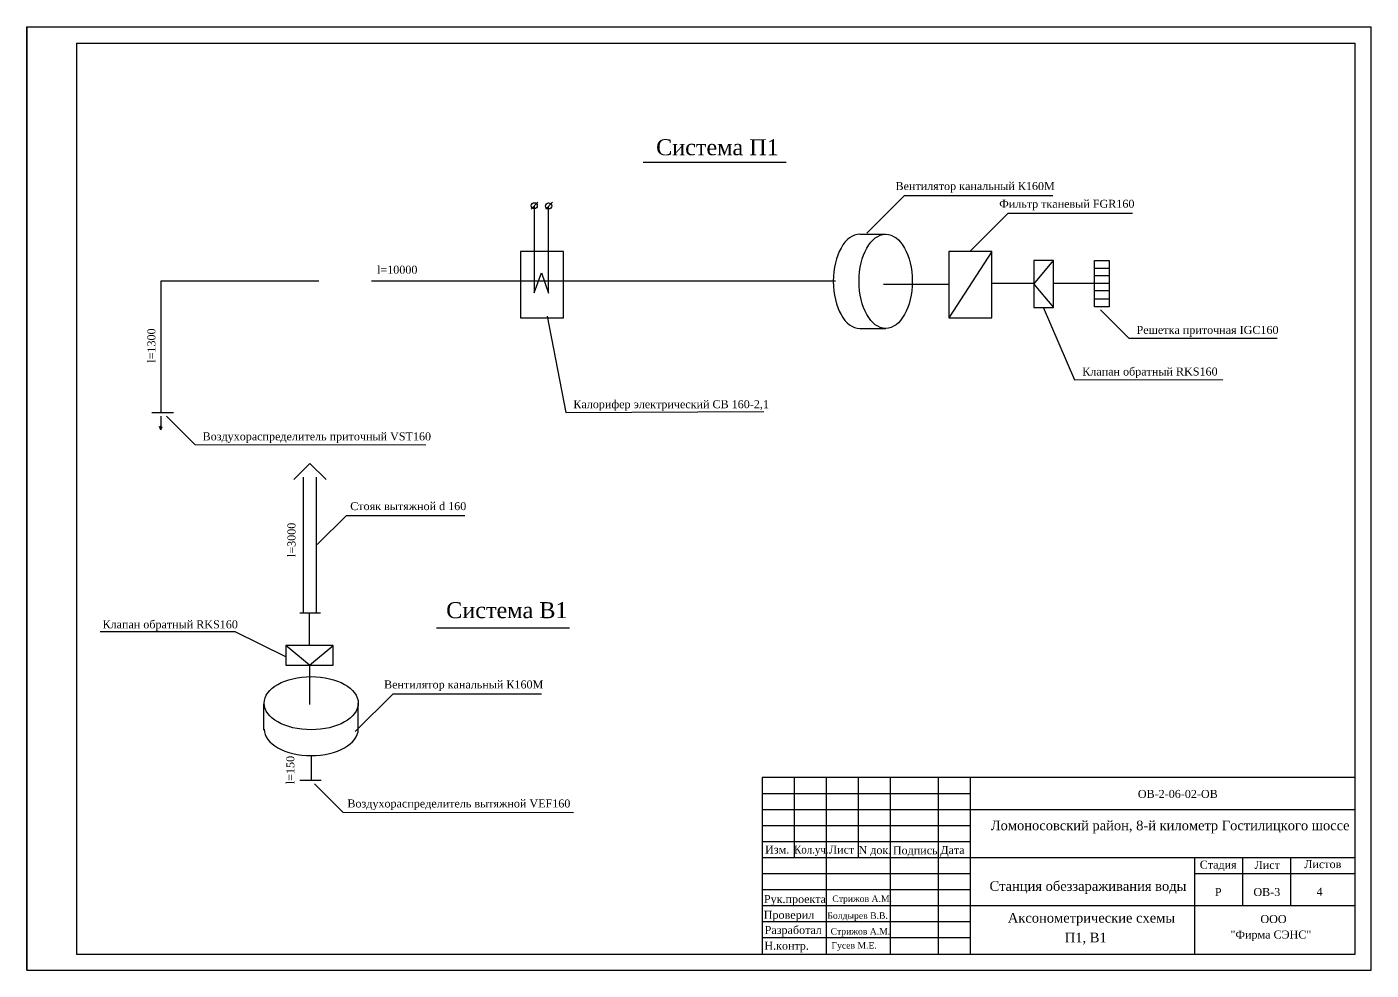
# Model space of a CAD drawing. Header units: millimetres. Extents: x 158645 to 1043550, y -60647 to 236438.
# Drawn here: x 426883 to 468883, y 17916 to 47380 of the extents above; entities that cross this region are included whole.
import ezdxf

# ---------------------------------------------------------------- set-up
doc = ezdxf.new("R2010")
doc.units = ezdxf.units.MM
doc.layers.add('опорудование', color=7, linetype='Continuous')
doc.styles.add('CН', font='TIMES.TTF')
doc.styles.add('СН с наклоном', font='TIMES.TTF', dxfattribs={"oblique": 15})
doc.dimstyles.new('СИС', dxfattribs={"dimscale": 0, "dimtxt": 100, "dimasz": 150, "dimexe": 100, "dimexo": 0.625, "dimgap": 100, "dimtad": 1, "dimdsep": 46, "dimtxsty": 'CН', "dimblk": 'OBLIQUE', "dimcen": 2.5, "dimclrd": 3, "dimclre": 3, "dimclrt": 7, "dimadec": 0, "dimazin": 0, "dimtm": 1e-09, "dimtfac": 1, "dimtmove": 0, "dimatfit": 3, "dimldrblk": 'NONE', "dimfxl": 0, "dimtolj": 1, "dimtzin": 0, "dimarcsym": 0})

# ---------------------------------------------------------------- blocks, each defined once
blk = doc.blocks.new('_None')
blk = doc.blocks.new('_Oblique')
at = {"color": 0, "lineweight": -2}
blk.add_line((-0.5, -0.5), (0.5, 0.5), dxfattribs=at)

msp = doc.modelspace()

# ---------------------------------------------------------------- linework, layer by layer
for p, q in [((426882.748, 47379.779), (426882.748, 17916.354)), ((426882.748, 17916.354), (426882.748, 47379.779)), ((426882.748, 47379.779), (468882.748, 47379.779)), ((468882.748, 17916.354), (468882.748, 47379.779)), ((428431.275, 46866.354), (428431.275, 18416.354)), ((428431.275, 46866.354), (468382.748, 46866.354)), ((468382.748, 18416.354), (468382.748, 46866.354)), ((428431.275, 18416.354), (468382.748, 18416.354)), ((426882.748, 17916.354), (468882.748, 17916.354))]:
    msp.add_line(p, q)
at = {"layer": 'опорудование', "color": 1, "ltscale": 80}
for p, q in [((446141.465, 43155.745), (450602.683, 43155.745)), ((439678.204, 28610.212), (443832.651, 28610.212))]:
    msp.add_line(p, q, dxfattribs=at)
at = {"layer": 'опорудование', "color": 7, "ltscale": 80}
for p, q in [((442851.086, 41903.324), (442635.986, 41690.331)), ((442734.966, 41788.458), (442734.966, 39077.291)), ((443308.219, 41903.324), (443093.119, 41690.331)), ((443184.197, 39058.597), (443184.197, 41769.763)), ((452908.459, 40902.551), (453715.62, 40902.551)), ((457032.147, 40367.434), (455684.529, 38292.001)), ((458342.369, 39348.412), (458960.029, 40086.976)), ((442734.966, 39077.291), (442959.563, 39694.311)), ((442959.563, 39694.311), (443184.197, 39058.597)), ((460237.048, 39841.384), (460698.633, 39841.384)), ((460237.048, 39609.813), (460698.633, 39609.813)), ((431067.806, 39432.034), (431067.806, 35335.759)), ((436004.967, 39432.034), (431067.806, 39432.034)), ((452143.521, 39432.034), (437652.121, 39432.034)), ((455684.529, 39329.717), (453644.386, 39329.717)), ((458365.334, 39362.501), (457032.147, 39362.501)), ((458342.369, 39348.412), (458960.029, 38609.848)), ((460237.048, 39362.501), (458984.144, 39362.501)), ((460237.048, 39373.217), (460698.633, 39373.217)), ((460237.048, 39141.647), (460698.633, 39141.647)), ((460237.048, 38884.909), (460698.633, 38884.909)), ((452908.459, 37961.516), (453715.62, 37961.516)), ((430786.856, 35335.759), (431458.606, 35335.759)), ((431068.511, 34796.256), (431022.657, 34895.517)), ((431068.511, 35223.787), (431068.511, 34803.902)), ((431068.511, 34803.902), (431068.511, 34918.416)), ((431068.511, 34796.256), (431106.723, 34895.517)), ((435720.778, 33740.132), (435223.367, 33243.227)), ((435720.778, 33740.132), (436236.835, 33243.227)), ((435518.245, 33309.45), (435518.245, 29079.631)), ((435923.662, 33309.45), (435923.662, 29079.631)), ((435414.908, 29079.631), (436061.654, 29079.631)), ((435710.401, 28054.596), (435710.179, 29077.871)), ((435715.914, 27437.131), (434977.35, 28054.79)), ((435715.914, 27437.131), (436454.477, 28054.79)), ((435716.093, 27437.281), (435716.093, 26214.197)), ((434283.641, 25415.072), (434283.641, 26222.233)), ((437235.992, 25447.142), (437235.992, 26254.303)), ((435765.474, 24597.107), (435765.474, 23842.328)), ((435407.674, 23851.42), (436079.424, 23851.42))]:
    msp.add_line(p, q, dxfattribs=at)
at = {"layer": 'опорудование'}
for p, q in [((468360.126, 23932.7), (449860.126, 23932.7)), ((449860.126, 23932.7), (449860.126, 18432.7)), ((450860.126, 23932.7), (450860.126, 21432.7)), ((451860.126, 23932.7), (451860.126, 18432.7)), ((452860.126, 23932.7), (452860.126, 21432.7)), ((453860.126, 23932.7), (453860.126, 18432.7)), ((455360.126, 23932.7), (455360.126, 18432.7)), ((456360.126, 23932.7), (456360.126, 18432.7)), ((449860.126, 23432.7), (456360.126, 23432.7)), ((449860.126, 22932.7), (468360.126, 22932.7)), ((449860.126, 22432.7), (456360.126, 22432.7)), ((449860.126, 21932.7), (456360.126, 21932.7)), ((449860.126, 21432.7), (468360.126, 21432.7)), ((463360.126, 21432.7), (463360.126, 18432.7)), ((464860.126, 21432.7), (464860.126, 19932.7)), ((466360.126, 21432.7), (466360.126, 19932.7)), ((449860.126, 20932.7), (456360.126, 20932.7)), ((463360.126, 20932.7), (468360.126, 20932.7)), ((449860.126, 20432.7), (456360.126, 20432.7)), ((449860.126, 19932.7), (468360.126, 19932.7)), ((449860.126, 19432.7), (456360.126, 19432.7)), ((449860.126, 18932.7), (456360.126, 18932.7))]:
    msp.add_line(p, q, dxfattribs=at)
at = {"layer": 'опорудование', "color": 7, "ltscale": 80}
for points in [[(443651.903, 40367.434), (442304.285, 40367.434), (442304.285, 38292.001), (443651.903, 38292.001)], [(457032.147, 40367.434), (455684.529, 40367.434), (455684.529, 38292.001), (457032.147, 38292.001)], [(458960.029, 40086.976), (458342.369, 40086.976), (458342.369, 38609.848), (458960.029, 38609.848)], [(460237.048, 40087.112), (460698.633, 40087.112), (460698.633, 38637.89), (460237.048, 38637.89)], [(434977.35, 28054.79), (434977.35, 27437.131), (436454.477, 27437.131), (436454.477, 28054.79)]]:
    msp.add_lwpolyline(points, close=True, dxfattribs=at)
for centre in [(442735.486, 41792.291), (443184.197, 41788.458)]:
    msp.add_circle(centre, 95.344, dxfattribs=at)
for centre, major_axis in [((452908.459, 39432.034), (0, -1470.518)), ((435765.474, 25447.142), (1470.518, 0))]:
    msp.add_ellipse(centre, major_axis=major_axis, ratio=0.565220282, start_param=3.141592654, end_param=6.283185307, dxfattribs=at)
for centre, major_axis in [((453715.62, 39432.034), (0, -1470.518)), ((435765.474, 26254.303), (1470.518, 0))]:
    msp.add_ellipse(centre, major_axis=major_axis, ratio=0.565220282, dxfattribs=at)

# ---------------------------------------------------------------- texts
at = {"style": 'CН'}
for s, height, p in [('Cистема П1', 500, (446542.541, 43370.534)), ('Вентилятор канальный К160М', 250, (454022.833, 42283.177)), ('Фильтр тканевый FGR160', 250, (457263.941, 41729.203)), ('l=10000', 250, (437823.258, 39670.098)), ('Решетка приточная IGC160', 250, (461553.354, 37789.316)), ('Клапан обратный RKS160', 250, (459857.414, 36489.122)), ('Калорифер электрический СВ 160-2,1', 250, (443957.152, 35468.507)), ('Воздухораспределитель приточный VST160', 250, (432373.279, 34463.935)), ('Стояк вытяжной d 160', 250, (436986.269, 32284.969)), ('Cистема В1', 500, (439983.305, 28910.281)), ('Клапан обратный RKS160', 250, (429246.064, 28591.632)), ('Вентилятор канальный К160М', 250, (438043.143, 26714.331)), ('Воздухораспределитель вытяжной VEF160', 250, (436896.416, 22997.019))]:
    msp.add_text(s, height=height, dxfattribs=at).set_placement(p)
for s, p in [('l=1300', (430897.964, 36888.831)), ('l=3000', (435274.745, 30819.347)), ('l=150', (435238, 23723.894))]:
    msp.add_text(s, height=250, rotation=90, dxfattribs=at).set_placement(p)
at = {"layer": 'опорудование'}
for s, height, style, p in [('ОВ-2-06-02-ОВ', 250, 'CН', (461594.535, 23295.35)), ('Ломоносовский район, 8-й километр Гостилицкого шоссе', 300, 'СН с наклоном', (456998.667, 22286.278)), ('Изм.', 250, 'CН', (449948.701, 21558.651)), ('Лист', 250, 'CН', (451943.441, 21556.331)), ('N док.', 250, 'CН', (452866.178, 21539.98)), ('Подпись', 250, 'CН', (453939.276, 21532.995)), ('Дата', 250, 'CН', (455422.549, 21543.069)), ('Стадия', 250, 'CН', (463529.012, 21085.564)), ('Лист', 250, 'CН', (465243.333, 21077.985)), ('Листов', 250, 'CН', (466794.42, 21101.666)), ('Cтанция обеззараживания воды', 300, 'CН', (456961.906, 20391.928)), ('Рук.проекта', 250, 'CН', (449910.686, 20010.747)), ('Стрижов А.М.', 200, 'CН', (452049.154, 20047.194)), ('Р', 250, 'CН', (463999.692, 20230.726)), ('ОВ-3', 250, 'CН', (465205.028, 20230.726)), ('4', 250, 'CН', (467179.499, 20242.122)), ('Проверил', 250, 'CН', (449906.412, 19518.789)), ('Болдырев В.В.', 200, 'CН', (451894.147, 19518.789)), ('Аксонометрические схемы', 300, 'CН', (457532.151, 19400.059)), ('ООО', 250, 'CН', (465423.725, 19386.868)), ('Разработал', 250, 'CН', (449933.766, 19045.046)), ('Стрижов А.М.', 200, 'CН', (451994.446, 19026.826)), ('П1, В1', 300, 'CН', (459312.148, 18783.503)), ('"Фирма СЭНС"', 250, 'CН', (464489.683, 18901.776)), ('Н.контр.', 250, 'CН', (449924.648, 18553.083)), ('Гусев М.Е.', 200, 'CН', (452021.8, 18589.525))]:
    msp.add_text(s, height=height, dxfattribs=dict(at, style=style)).set_placement(p)
at = {"layer": 'опорудование', "style": 'CН', "width": 0.9}
msp.add_text('Кол.уч.', height=250, dxfattribs=at).set_placement((450853.212, 21558.651))

# ---------------------------------------------------------------- leaders
at = {"layer": 'опорудование', "color": 7, "ltscale": 80}
for points in [[(453122.035, 40935.272), (454302.337, 42114.362), (458940.665, 42116.884)], [(456363.143, 40381.298), (457543.444, 41560.388), (461429.852, 41560.388)], [(443134.596, 38339.969), (443717.457, 35335.731), (449912.27, 35367)], [(458640.83, 38624.475), (459617.719, 36356.347), (464249.815, 36361.431)], [(460424.991, 38544.319), (461313.658, 37656.541), (465945.754, 37661.625)], [(431244.917, 35218.937), (432133.584, 34331.159), (439344.982, 34323.494)], [(435955.032, 31210.971), (436864.474, 32119.478), (440567.205, 32119.478)], [(434977.512, 27705.636), (433393.76, 28485.217), (429170.42, 28485.217)], [(437142.345, 25366.426), (438322.647, 26545.515), (442960.975, 26548.038)], [(435865.734, 23734.598), (436754.402, 22846.82), (443965.799, 22839.154)]]:
    msp.add_leader(points, dimstyle='СИС', override={"dimgap": 100, "dimtad": 0}, dxfattribs=at)

doc.saveas('drawing.dxf')
